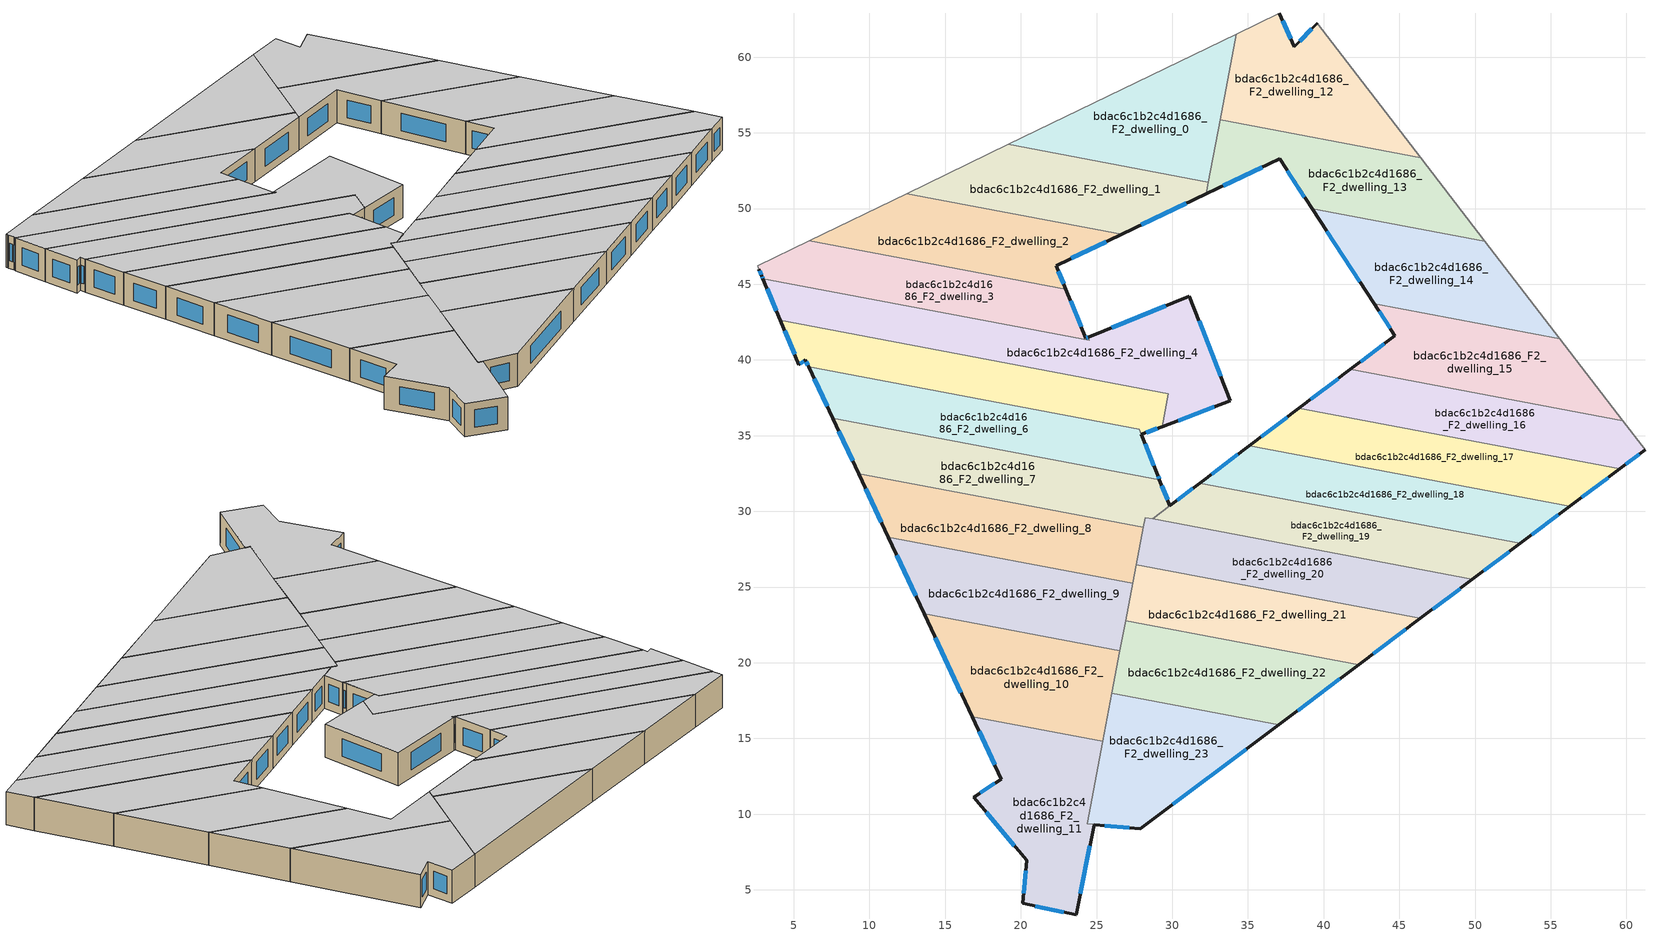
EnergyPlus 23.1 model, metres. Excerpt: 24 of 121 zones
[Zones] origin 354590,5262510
bdac6c1b2c4d1686_F2_dwelling_0
 floor to bdac6c1b2c4d1686_F1_dwelling_0 (EU_floor_Construction): 34.23,61.53 32.39,51.75 19.18,54.24 z6
 wall adiabatic (EU_wall_Construction): 34.23,61.53 19.18,54.24 z6:9
 wall to bdac6c1b2c4d1686_F2_dwelling_1 (EU_wall_Construction): 19.18,54.24 32.39,51.75 z6:9
 wall to bdac6c1b2c4d1686_F2_dwelling_12 (EU_wall_Construction): 33.16,55.86 34.23,61.53 z6:9
 wall to bdac6c1b2c4d1686_F2_dwelling_13 (EU_wall_Construction): 32.39,51.75 33.16,55.86 z6:9
 ceiling to bdac6c1b2c4d1686_F3_dwelling_0 (EU_floor_Construction): 32.39,51.75 34.23,61.53 19.18,54.24 z9
bdac6c1b2c4d1686_F2_dwelling_1
 floor to bdac6c1b2c4d1686_F1_dwelling_1 (EU_floor_Construction): 32.39,51.75 32.24,50.97 26.66,48.3 12.45,50.98 19.18,54.24 z6
 wall outside (EU_wall_Construction): 26.66,48.3 32.24,50.97 z6:9
 wall to bdac6c1b2c4d1686_F2_dwelling_2 (EU_wall_Construction): 12.45,50.98 26.66,48.3 z6:9
 wall adiabatic (EU_wall_Construction): 19.18,54.24 12.45,50.98 z6:9
 wall to bdac6c1b2c4d1686_F2_dwelling_13 (EU_wall_Construction): 32.24,50.97 32.39,51.75 z6:9
 window (EU_Window_Construction): 27.97,48.93 30.93,50.34 z6.7:8.3
 ceiling to bdac6c1b2c4d1686_F3_dwelling_1 (EU_floor_Construction): 32.24,50.97 32.39,51.75 19.18,54.24 12.45,50.98 26.66,48.3 z9
bdac6c1b2c4d1686_F2_dwelling_10
 floor to bdac6c1b2c4d1686_F1_dwelling_10 (EU_floor_Construction): 26.55,20.8 25.42,14.81 16.79,16.44 13.61,23.24 z6
 wall outside (EU_wall_Construction): 13.61,23.24 16.79,16.44 z6:9
 wall to bdac6c1b2c4d1686_F2_dwelling_9 (EU_wall_Construction): 26.55,20.8 13.61,23.24 z6:9
 wall to bdac6c1b2c4d1686_F2_dwelling_11 (EU_wall_Construction): 16.79,16.44 25.42,14.81 z6:9
 wall to bdac6c1b2c4d1686_F2_dwelling_23 (EU_wall_Construction): 25.42,14.81 26.02,18 z6:9
 wall to bdac6c1b2c4d1686_F2_dwelling_22 (EU_wall_Construction): 26.02,18 26.55,20.8 z6:9
 window (EU_Window_Construction): 14.35,21.64 16.04,18.03 z6.7:8.3
 ceiling to bdac6c1b2c4d1686_F3_dwelling_10 (EU_floor_Construction): 25.42,14.81 26.55,20.8 13.61,23.24 16.79,16.44 z9
bdac6c1b2c4d1686_F2_dwelling_11
 floor to bdac6c1b2c4d1686_F1_dwelling_11 (EU_floor_Construction): 25.42,14.81 24.39,9.36 24.84,9.32 23.64,3.35 20.13,4.1 20.39,6.94 16.88,11.12 18.72,12.31 16.79,16.44 z6
 wall outside (EU_wall_Construction): 16.79,16.44 18.72,12.31 16.88,11.12 20.39,6.94 20.13,4.1 23.64,3.35 24.84,9.31 z6:9
 wall to bdac6c1b2c4d1686_F2_dwelling_23 (EU_wall_Construction): 24.84,9.32 24.39,9.36 25.42,14.81 z6:9
 window (EU_Window_Construction): 17.7,10.14 19.57,7.92 / 18.29,12.03 17.31,11.4 / 17.24,15.47 18.27,13.28 / 23.92,4.75 24.56,7.91 / 20.96,3.93 22.82,3.53 / 20.33,6.28 20.19,4.77 z6.7:8.3
 ceiling to bdac6c1b2c4d1686_F3_dwelling_11 (EU_floor_Construction): 23.64,3.35 24.84,9.32 24.39,9.36 25.42,14.81 16.79,16.44 18.72,12.31 16.88,11.12 20.39,6.94 20.13,4.1 z9
bdac6c1b2c4d1686_F2_dwelling_12
 floor to bdac6c1b2c4d1686_F1_dwelling_12 (EU_floor_Construction): 39.59,62.24 46.41,53.36 33.16,55.86 34.23,61.53 37.08,62.91 38.04,60.7 z6
 wall outside (EU_wall_Construction): 39.59,62.24 38.04,60.7 37.08,62.91 z6:9
 wall adiabatic (EU_wall_Construction): 46.41,53.36 39.59,62.24 / 37.08,62.91 34.23,61.53 z6:9
 wall to bdac6c1b2c4d1686_F2_dwelling_13 (EU_wall_Construction): 33.16,55.86 46.41,53.36 z6:9
 window (EU_Window_Construction): 39.23,61.88 38.41,61.06 / 37.82,61.22 37.31,62.39 z6.7:8.3
 ceiling to bdac6c1b2c4d1686_F3_dwelling_12 (EU_floor_Construction): 46.41,53.36 39.59,62.24 38.04,60.7 37.08,62.91 34.23,61.53 33.16,55.86 z9
bdac6c1b2c4d1686_F2_dwelling_13
 floor to bdac6c1b2c4d1686_F1_dwelling_13 (EU_floor_Construction): 46.41,53.36 50.66,47.83 39.23,49.99 37.08,53.28 32.24,50.97 33.16,55.86 z6
 wall outside (EU_wall_Construction): 32.24,50.97 37.08,53.28 39.23,49.99 z6:9
 wall adiabatic (EU_wall_Construction): 50.66,47.83 46.41,53.36 z6:9
 wall to bdac6c1b2c4d1686_F2_dwelling_14 (EU_wall_Construction): 39.23,49.99 50.66,47.83 z6:9
 window (EU_Window_Construction): 37.59,52.5 38.73,50.76 / 33.38,51.51 35.95,52.73 z6.7:8.3
 ceiling to bdac6c1b2c4d1686_F3_dwelling_13 (EU_floor_Construction): 50.66,47.83 46.41,53.36 33.16,55.86 32.24,50.97 37.08,53.28 39.23,49.99 z9
bdac6c1b2c4d1686_F2_dwelling_14
 floor to bdac6c1b2c4d1686_F1_dwelling_14 (EU_floor_Construction): 50.66,47.83 55.6,41.39 43.33,43.7 39.23,49.99 z6
 wall outside (EU_wall_Construction): 39.23,49.99 43.33,43.7 z6:9
 wall to bdac6c1b2c4d1686_F2_dwelling_15 (EU_wall_Construction): 43.33,43.7 55.6,41.39 z6:9
 wall adiabatic (EU_wall_Construction): 55.6,41.39 50.66,47.83 z6:9
 window (EU_Window_Construction): 40.2,48.51 42.37,45.18 z6.7:8.3
 ceiling to bdac6c1b2c4d1686_F3_dwelling_14 (EU_floor_Construction): 55.6,41.39 50.66,47.83 39.23,49.99 43.33,43.7 z9
bdac6c1b2c4d1686_F2_dwelling_15
 floor to bdac6c1b2c4d1686_F1_dwelling_15 (EU_floor_Construction): 55.6,41.39 59.75,35.98 41.76,39.37 44.71,41.6 43.33,43.7 z6
 wall outside (EU_wall_Construction): 43.33,43.7 44.71,41.6 41.76,39.37 z6:9
 wall adiabatic (EU_wall_Construction): 59.75,35.98 55.6,41.39 z6:9
 wall to bdac6c1b2c4d1686_F2_dwelling_16 (EU_wall_Construction): 41.76,39.37 59.75,35.98 z6:9
 window (EU_Window_Construction): 44.01,41.08 42.45,39.9 / 43.66,43.21 44.38,42.09 z6.7:8.3
 ceiling to bdac6c1b2c4d1686_F3_dwelling_15 (EU_floor_Construction): 59.75,35.98 55.6,41.39 43.33,43.7 44.71,41.6 41.76,39.37 z9
bdac6c1b2c4d1686_F2_dwelling_16
 floor to bdac6c1b2c4d1686_F1_dwelling_16 (EU_floor_Construction): 59.75,35.98 61.22,34.06 59.55,32.81 38.36,36.81 41.76,39.37 z6
 wall outside (EU_wall_Construction): 59.55,32.81 61.22,34.06 / 41.76,39.37 38.36,36.81 z6:9
 wall adiabatic (EU_wall_Construction): 61.22,34.06 59.75,35.98 z6:9
 wall to bdac6c1b2c4d1686_F2_dwelling_17 (EU_wall_Construction): 38.36,36.81 59.55,32.81 z6:9
 window (EU_Window_Construction): 59.95,33.1 60.83,33.77 / 40.96,38.77 39.16,37.41 z6.7:8.3
 ceiling to bdac6c1b2c4d1686_F3_dwelling_16 (EU_floor_Construction): 61.22,34.06 59.75,35.98 41.76,39.37 38.36,36.81 59.55,32.81 z9
bdac6c1b2c4d1686_F2_dwelling_17
 floor to bdac6c1b2c4d1686_F1_dwelling_17 (EU_floor_Construction): 59.55,32.81 56.27,30.34 35.09,34.34 38.36,36.81 z6
 wall outside (EU_wall_Construction): 56.27,30.34 59.55,32.81 / 38.36,36.81 35.09,34.34 z6:9
 wall to bdac6c1b2c4d1686_F2_dwelling_18 (EU_wall_Construction): 35.09,34.34 56.27,30.34 z6:9
 window (EU_Window_Construction): 57.04,30.92 58.78,32.23 / 37.59,36.23 35.86,34.92 z6.7:8.3
 ceiling to bdac6c1b2c4d1686_F3_dwelling_17 (EU_floor_Construction): 59.55,32.81 38.36,36.81 35.09,34.34 56.27,30.34 z9
bdac6c1b2c4d1686_F2_dwelling_18
 floor to bdac6c1b2c4d1686_F1_dwelling_18 (EU_floor_Construction): 56.27,30.34 52.99,27.88 31.83,31.87 35.09,34.34 z6
 wall outside (EU_wall_Construction): 52.99,27.88 56.27,30.34 / 35.09,34.34 31.83,31.87 z6:9
 wall to bdac6c1b2c4d1686_F2_dwelling_19 (EU_wall_Construction): 31.83,31.87 52.99,27.88 z6:9
 window (EU_Window_Construction): 53.76,28.46 55.5,29.77 / 34.33,33.76 32.6,32.45 z6.7:8.3
 ceiling to bdac6c1b2c4d1686_F3_dwelling_18 (EU_floor_Construction): 56.27,30.34 35.09,34.34 31.83,31.87 52.99,27.88 z9
bdac6c1b2c4d1686_F2_dwelling_19
 floor to bdac6c1b2c4d1686_F1_dwelling_19 (EU_floor_Construction): 52.99,27.88 49.83,25.51 28.7,29.5 29.85,30.38 31.83,31.87 z6
 wall outside (EU_wall_Construction): 49.83,25.51 52.99,27.88 / 31.83,31.87 29.85,30.38 z6:9
 wall to bdac6c1b2c4d1686_F2_dwelling_20 (EU_wall_Construction): 28.7,29.5 49.83,25.51 z6:9
 wall to bdac6c1b2c4d1686_F2_dwelling_7 (EU_wall_Construction): 29.84,30.37 28.7,29.5 z6:9
 window (EU_Window_Construction): 50.57,26.07 52.24,27.32 / 31.36,31.52 30.31,30.73 z6.7:8.3
 ceiling to bdac6c1b2c4d1686_F3_dwelling_19 (EU_floor_Construction): 52.99,27.88 31.83,31.87 29.85,30.38 28.7,29.5 49.83,25.51 z9
bdac6c1b2c4d1686_F2_dwelling_2
 floor to bdac6c1b2c4d1686_F1_dwelling_2 (EU_floor_Construction): 26.66,48.3 22.33,46.24 22.97,44.67 6.03,47.87 12.45,50.98 z6
 wall outside (EU_wall_Construction): 22.97,44.67 22.33,46.24 26.66,48.3 z6:9
 wall to bdac6c1b2c4d1686_F2_dwelling_3 (EU_wall_Construction): 6.03,47.87 22.97,44.67 z6:9
 wall adiabatic (EU_wall_Construction): 12.45,50.98 6.03,47.87 z6:9
 window (EU_Window_Construction): 23.34,46.72 25.64,47.82 / 22.82,45.04 22.48,45.87 z6.7:8.3
 ceiling to bdac6c1b2c4d1686_F3_dwelling_2 (EU_floor_Construction): 26.66,48.3 12.45,50.98 6.03,47.87 22.97,44.67 22.33,46.24 z9
bdac6c1b2c4d1686_F2_dwelling_20
 floor to bdac6c1b2c4d1686_F1_dwelling_20 (EU_floor_Construction): 49.83,25.51 46.39,22.92 27.62,26.47 28.21,29.59 z6
 wall outside (EU_wall_Construction): 46.39,22.92 49.83,25.51 z6:9
 wall to bdac6c1b2c4d1686_F2_dwelling_21 (EU_wall_Construction): 27.62,26.47 46.39,22.92 z6:9
 wall to bdac6c1b2c4d1686_F2_dwelling_8 (EU_wall_Construction): 28.08,28.94 27.62,26.47 z6:9
 wall to bdac6c1b2c4d1686_F2_dwelling_7 (EU_wall_Construction): 28.7,29.5 28.21,29.59 28.08,28.94 z6:9
 window (EU_Window_Construction): 47.19,23.53 49.02,24.9 z6.7:8.3
 ceiling to bdac6c1b2c4d1686_F3_dwelling_20 (EU_floor_Construction): 49.83,25.51 28.21,29.59 27.62,26.47 46.39,22.92 z9
bdac6c1b2c4d1686_F2_dwelling_21
 floor to bdac6c1b2c4d1686_F1_dwelling_21 (EU_floor_Construction): 46.39,22.92 42.31,19.87 26.92,22.77 27.62,26.47 z6
 wall outside (EU_wall_Construction): 42.31,19.87 46.39,22.92 z6:9
 wall to bdac6c1b2c4d1686_F2_dwelling_22 (EU_wall_Construction): 26.92,22.77 42.31,19.87 z6:9
 wall to bdac6c1b2c4d1686_F2_dwelling_9 (EU_wall_Construction): 27.38,25.24 26.92,22.77 z6:9
 wall to bdac6c1b2c4d1686_F2_dwelling_8 (EU_wall_Construction): 27.62,26.47 27.39,25.24 z6:9
 window (EU_Window_Construction): 43.27,20.59 45.43,22.21 z6.7:8.3
 ceiling to bdac6c1b2c4d1686_F3_dwelling_21 (EU_floor_Construction): 46.39,22.92 27.62,26.47 26.92,22.77 42.31,19.87 z9
bdac6c1b2c4d1686_F2_dwelling_22
 floor to bdac6c1b2c4d1686_F1_dwelling_22 (EU_floor_Construction): 42.31,19.87 37.05,15.92 26.02,18 26.92,22.77 z6
 wall outside (EU_wall_Construction): 37.05,15.92 42.31,19.87 z6:9
 wall to bdac6c1b2c4d1686_F2_dwelling_23 (EU_wall_Construction): 26.02,18 37.05,15.92 z6:9
 wall to bdac6c1b2c4d1686_F2_dwelling_9 (EU_wall_Construction): 26.92,22.77 26.55,20.8 z6:9
 window (EU_Window_Construction): 38.28,16.84 41.08,18.94 z6.7:8.3
 ceiling to bdac6c1b2c4d1686_F3_dwelling_22 (EU_floor_Construction): 42.31,19.87 26.92,22.77 26.02,18 37.05,15.92 z9
bdac6c1b2c4d1686_F2_dwelling_23
 floor to bdac6c1b2c4d1686_F1_dwelling_23 (EU_floor_Construction): 37.05,15.92 27.88,9.04 24.84,9.31 24.39,9.36 26.02,18 z6
 wall outside (EU_wall_Construction): 24.84,9.31 27.88,9.04 37.05,15.92 z6:9
 window (EU_Window_Construction): 30.03,10.65 34.9,14.3 / 25.55,9.25 27.17,9.1 z6.7:8.3
 ceiling to bdac6c1b2c4d1686_F3_dwelling_23 (EU_floor_Construction): 37.05,15.92 26.02,18 24.39,9.36 24.84,9.31 27.88,9.04 z9
bdac6c1b2c4d1686_F2_dwelling_3
 floor to bdac6c1b2c4d1686_F1_dwelling_3 (EU_floor_Construction): 22.97,44.67 24.3,41.44 24.44,41.5 24.53,41.29 2.96,45.36 2.89,45.53 2.7,45.99 2.66,46.08 2.6,46.22 6.03,47.87 z6
 wall outside (EU_wall_Construction): 24.44,41.5 24.3,41.44 22.97,44.67 / 2.7,45.99 2.89,45.53 2.96,45.36 z6:9
 wall adiabatic (EU_wall_Construction): 6.03,47.87 2.6,46.22 2.66,46.08 2.7,45.99 z6:9
 wall to bdac6c1b2c4d1686_F2_dwelling_4 (EU_wall_Construction): 2.96,45.36 24.53,41.29 24.44,41.5 z6:9
 window (EU_Window_Construction): 23.99,42.2 23.28,43.92 / 24.41,41.48 24.33,41.45 / 2.91,45.49 2.95,45.4 / 2.75,45.88 2.85,45.63 z6.7:8.3
 ceiling to bdac6c1b2c4d1686_F3_dwelling_3 (EU_floor_Construction): 24.53,41.29 24.44,41.5 24.3,41.44 22.97,44.67 6.03,47.87 2.6,46.22 2.66,46.08 2.7,45.99 2.89,45.53 2.96,45.36 z9
bdac6c1b2c4d1686_F2_dwelling_4
 floor to bdac6c1b2c4d1686_F1_dwelling_4 (EU_floor_Construction): 31.14,44.22 33.82,37.3 29.34,35.6 29.75,37.77 4.11,42.61 2.96,45.36 24.53,41.29 24.44,41.5 z6
 wall outside (EU_wall_Construction): 29.34,35.6 33.82,37.3 31.14,44.22 24.44,41.5 / 2.96,45.36 4.11,42.61 z6:9
 wall to bdac6c1b2c4d1686_F2_dwelling_5 (EU_wall_Construction): 4.11,42.61 29.75,37.77 29.34,35.6 z6:9
 window (EU_Window_Construction): 33.19,38.93 31.77,42.59 / 30.39,36 32.77,36.9 / 3.23,44.71 3.84,43.26 / 29.57,43.58 26.01,42.14 z6.7:8.3
 ceiling to bdac6c1b2c4d1686_F3_dwelling_4 (EU_floor_Construction): 33.82,37.3 31.14,44.22 24.44,41.5 24.53,41.29 2.96,45.36 4.11,42.61 29.75,37.77 29.34,35.6 z9
bdac6c1b2c4d1686_F2_dwelling_5
 floor to bdac6c1b2c4d1686_F1_dwelling_5 (EU_floor_Construction): 29.75,37.77 29.34,35.6 27.96,35.08 27.82,35.43 5.99,39.55 5.77,40 5.34,39.68 4.11,42.61 z6
 wall outside (EU_wall_Construction): 4.11,42.61 5.34,39.68 5.77,40 5.99,39.55 / 27.96,35.08 29.34,35.6 z6:9
 wall to bdac6c1b2c4d1686_F2_dwelling_6 (EU_wall_Construction): 5.99,39.55 27.81,35.43 / 27.82,35.43 27.96,35.08 z6:9
 window (EU_Window_Construction): 5.82,39.89 5.94,39.65 / 5.44,39.75 5.67,39.92 / 4.4,41.92 5.05,40.37 / 28.28,35.2 29.02,35.48 z6.7:8.3
 ceiling to bdac6c1b2c4d1686_F3_dwelling_5 (EU_floor_Construction): 29.34,35.6 29.75,37.77 4.11,42.61 5.34,39.68 5.77,40 5.99,39.55 27.82,35.43 27.96,35.08 z9
bdac6c1b2c4d1686_F2_dwelling_6
 floor to bdac6c1b2c4d1686_F1_dwelling_6 (EU_floor_Construction): 27.81,35.43 29.16,32.09 7.57,36.16 5.99,39.55 z6
 wall outside (EU_wall_Construction): 29.16,32.09 29.03,32.4 27.96,35.08 / 5.99,39.55 7.57,36.16 z6:9
 wall to bdac6c1b2c4d1686_F2_dwelling_7 (EU_wall_Construction): 7.57,36.16 29.16,32.09 z6:9
 window (EU_Window_Construction): 29.13,32.16 29.06,32.33 / 6.36,38.75 7.2,36.96 / 28.78,33.03 28.21,34.45 z6.7:8.3
 ceiling to bdac6c1b2c4d1686_F3_dwelling_6 (EU_floor_Construction): 29.16,32.09 27.81,35.43 5.99,39.55 7.57,36.16 z9
bdac6c1b2c4d1686_F2_dwelling_7
 floor to bdac6c1b2c4d1686_F1_dwelling_7 (EU_floor_Construction): 29.16,32.09 29.85,30.37 28.7,29.5 28.21,29.59 28.08,28.94 9.28,32.49 7.57,36.16 z6
 wall outside (EU_wall_Construction): 7.57,36.16 9.28,32.49 / 29.85,30.37 29.16,32.09 z6:9
 wall to bdac6c1b2c4d1686_F2_dwelling_8 (EU_wall_Construction): 9.28,32.49 28.08,28.94 z6:9
 window (EU_Window_Construction): 7.97,35.3 8.88,33.35 / 29.69,30.77 29.32,31.69 z6.7:8.3
 ceiling to bdac6c1b2c4d1686_F3_dwelling_7 (EU_floor_Construction): 28.7,29.5 29.85,30.37 29.16,32.09 7.57,36.16 9.28,32.49 28.08,28.94 28.21,29.59 z9
bdac6c1b2c4d1686_F2_dwelling_8
 floor to bdac6c1b2c4d1686_F1_dwelling_8 (EU_floor_Construction): 28.08,28.94 27.39,25.24 11.25,28.29 9.28,32.49 z6
 wall outside (EU_wall_Construction): 9.28,32.49 11.25,28.29 z6:9
 wall to bdac6c1b2c4d1686_F2_dwelling_9 (EU_wall_Construction): 11.25,28.29 27.39,25.24 z6:9
 window (EU_Window_Construction): 9.75,31.5 10.79,29.27 z6.7:8.3
 ceiling to bdac6c1b2c4d1686_F3_dwelling_8 (EU_floor_Construction): 27.39,25.24 28.08,28.94 9.28,32.49 11.25,28.29 z9
bdac6c1b2c4d1686_F2_dwelling_9
 floor to bdac6c1b2c4d1686_F1_dwelling_9 (EU_floor_Construction): 27.39,25.24 26.55,20.8 13.61,23.24 11.25,28.29 z6
 wall outside (EU_wall_Construction): 11.25,28.29 13.61,23.24 z6:9
 window (EU_Window_Construction): 11.8,27.1 13.05,24.43 z6.7:8.3
 ceiling to bdac6c1b2c4d1686_F3_dwelling_9 (EU_floor_Construction): 26.55,20.8 27.39,25.24 11.25,28.29 13.61,23.24 z9
[Building]
EU S2 Campaign: North Axis=0; Terrain=City; Solar Distribution=FullExterior
[Site:Location]
Budapest.Ferenc.Liszt.Intl.AP: Latitude=47.437; Longitude=19.256; Time Zone=1; Elevation=185
[SizingPeriod:WeatherFileDays]
AnnualSizingPeriod: Begin Month=1; Begin Day of Month=1; End Month=12; End Day of Month=31; Day of Week for Start Day=Monday; Use Weather File Daylight Saving Period=No; Use Weather File Rain and Snow Indicators=No
[MATERIAL]
EU_InternalMass_Material: Roughness=MediumRough; Thickness=0.1; Conductivity=1; Density=1800; Specific Heat=900; Thermal Absorptance=0.9; Solar Absorptance=0.7; Visible Absorptance=0.7
[MATERIAL:NOMASS] Roughness=MediumRough; Thermal Absorptance=0.9; Solar Absorptance=0.7; Visible Absorptance=0.7
Name | Thermal Resistance
EU_wall_NoMass | 0.832559
EU_floor_NoMass | 0.872794
[WINDOWMATERIAL:SIMPLEGLAZINGSYSTEM]
EU_Window_SimpleGlazing: UFactor=2.79869; Solar Heat Gain Coefficient=0.75; Visible Transmittance=0.75
[CONSTRUCTION]
EU_wall_Construction: EU_wall_NoMass
EU_floor_Construction: EU_floor_NoMass
EU_Window_Construction: EU_Window_SimpleGlazing
EU_InternalMass_Construction: EU_InternalMass_Material
[ZONE] Type=1; Multiplier=1; Ceiling Height=autocalculate; Floor Area=autocalculate; Part of Total Floor Area=Yes
Name | Volume
bdac6c1b2c4d1686_F2_dwelling_0 | 200.696
bdac6c1b2c4d1686_F2_dwelling_1 | 191.958
bdac6c1b2c4d1686_F2_dwelling_10 | 200.679
bdac6c1b2c4d1686_F2_dwelling_11 | 208.266
bdac6c1b2c4d1686_F2_dwelling_12 | 196.053
bdac6c1b2c4d1686_F2_dwelling_13 | 196.281
bdac6c1b2c4d1686_F2_dwelling_14; bdac6c1b2c4d1686_F2_dwelling_18 | 195.818
bdac6c1b2c4d1686_F2_dwelling_15 | 196.098
bdac6c1b2c4d1686_F2_dwelling_16 | 196.034
bdac6c1b2c4d1686_F2_dwelling_17; bdac6c1b2c4d1686_F2_dwelling_20 | 196.055
bdac6c1b2c4d1686_F2_dwelling_19 | 188.096
bdac6c1b2c4d1686_F2_dwelling_2 | 189.875
bdac6c1b2c4d1686_F2_dwelling_21 | 196.013
bdac6c1b2c4d1686_F2_dwelling_22 | 196.066
bdac6c1b2c4d1686_F2_dwelling_23 | 188.484
bdac6c1b2c4d1686_F2_dwelling_3 | 183.142
bdac6c1b2c4d1686_F2_dwelling_4 | 293.321
bdac6c1b2c4d1686_F2_dwelling_5 | 200.999
bdac6c1b2c4d1686_F2_dwelling_6 | 200.817
bdac6c1b2c4d1686_F2_dwelling_7 | 208.397
bdac6c1b2c4d1686_F2_dwelling_8 | 200.723
bdac6c1b2c4d1686_F2_dwelling_9 | 200.68
[INTERNALMASS] Construction=EU_InternalMass_Construction
Name | Zone or ZoneList | Surface Area
bdac6c1b2c4d1686_F2_dwelling_0_EU_InternalMass | bdac6c1b2c4d1686_F2_dwelling_0 | 66.8987
bdac6c1b2c4d1686_F2_dwelling_1_EU_InternalMass | bdac6c1b2c4d1686_F2_dwelling_1 | 63.9911
bdac6c1b2c4d1686_F2_dwelling_2_EU_InternalMass | bdac6c1b2c4d1686_F2_dwelling_2 | 63.2865
bdac6c1b2c4d1686_F2_dwelling_3_EU_InternalMass | bdac6c1b2c4d1686_F2_dwelling_3 | 61.0461
bdac6c1b2c4d1686_F2_dwelling_4_EU_InternalMass | bdac6c1b2c4d1686_F2_dwelling_4 | 97.7735
bdac6c1b2c4d1686_F2_dwelling_5_EU_InternalMass | bdac6c1b2c4d1686_F2_dwelling_5 | 66.9999
bdac6c1b2c4d1686_F2_dwelling_6_EU_InternalMass | bdac6c1b2c4d1686_F2_dwelling_6 | 66.9465
bdac6c1b2c4d1686_F2_dwelling_7_EU_InternalMass | bdac6c1b2c4d1686_F2_dwelling_7 | 69.4621
bdac6c1b2c4d1686_F2_dwelling_8_EU_InternalMass | bdac6c1b2c4d1686_F2_dwelling_8 | 66.9076
bdac6c1b2c4d1686_F2_dwelling_9_EU_InternalMass | bdac6c1b2c4d1686_F2_dwelling_9 | 66.8936
bdac6c1b2c4d1686_F2_dwelling_10_EU_InternalMass | bdac6c1b2c4d1686_F2_dwelling_10 | 66.893
bdac6c1b2c4d1686_F2_dwelling_11_EU_InternalMass | bdac6c1b2c4d1686_F2_dwelling_11 | 69.4225
bdac6c1b2c4d1686_F2_dwelling_12_EU_InternalMass | bdac6c1b2c4d1686_F2_dwelling_12 | 65.3509
bdac6c1b2c4d1686_F2_dwelling_13_EU_InternalMass | bdac6c1b2c4d1686_F2_dwelling_13 | 65.429
bdac6c1b2c4d1686_F2_dwelling_14_EU_InternalMass | bdac6c1b2c4d1686_F2_dwelling_14 | 65.2725
bdac6c1b2c4d1686_F2_dwelling_15_EU_InternalMass | bdac6c1b2c4d1686_F2_dwelling_15 | 65.3659
bdac6c1b2c4d1686_F2_dwelling_16_EU_InternalMass | bdac6c1b2c4d1686_F2_dwelling_16 | 65.3446
bdac6c1b2c4d1686_F2_dwelling_17_EU_InternalMass | bdac6c1b2c4d1686_F2_dwelling_17 | 65.3519
bdac6c1b2c4d1686_F2_dwelling_18_EU_InternalMass | bdac6c1b2c4d1686_F2_dwelling_18 | 65.2725
bdac6c1b2c4d1686_F2_dwelling_19_EU_InternalMass | bdac6c1b2c4d1686_F2_dwelling_19 | 62.6951
bdac6c1b2c4d1686_F2_dwelling_20_EU_InternalMass | bdac6c1b2c4d1686_F2_dwelling_20 | 65.3517
bdac6c1b2c4d1686_F2_dwelling_21_EU_InternalMass | bdac6c1b2c4d1686_F2_dwelling_21 | 65.3377
bdac6c1b2c4d1686_F2_dwelling_22_EU_InternalMass | bdac6c1b2c4d1686_F2_dwelling_22 | 65.3554
bdac6c1b2c4d1686_F2_dwelling_23_EU_InternalMass | bdac6c1b2c4d1686_F2_dwelling_23 | 62.8266
[OTHEREQUIPMENT] Fuel Type=Electricity; Design Level Calculation Method=Watts/Area; Power per Zone Floor Area=1; Fraction Latent=0; Fraction Radiant=0; Fraction Lost=0; Carbon Dioxide Generation Rate=0; EndUse Subcategory=EU_Step8_InternalGains
Name | Zone or ZoneList or Space or SpaceList | Schedule
EU_Step8_InternalGain_bdac6c1b2c4d1686_F2_dwelling_0_f000 | bdac6c1b2c4d1686_F2_dwelling_0 | EU_Step8_GainSchedule_bdac6c1b2c4d1686_F2_dwelling_0_f000
EU_Step8_InternalGain_bdac6c1b2c4d1686_F2_dwelling_1_f000 | bdac6c1b2c4d1686_F2_dwelling_1 | EU_Step8_GainSchedule_bdac6c1b2c4d1686_F2_dwelling_1_f000
EU_Step8_InternalGain_bdac6c1b2c4d1686_F2_dwelling_2_f000 | bdac6c1b2c4d1686_F2_dwelling_2 | EU_Step8_GainSchedule_bdac6c1b2c4d1686_F2_dwelling_2_f000
EU_Step8_InternalGain_bdac6c1b2c4d1686_F2_dwelling_3_f000 | bdac6c1b2c4d1686_F2_dwelling_3 | EU_Step8_GainSchedule_bdac6c1b2c4d1686_F2_dwelling_3_f000
EU_Step8_InternalGain_bdac6c1b2c4d1686_F2_dwelling_4_f000 | bdac6c1b2c4d1686_F2_dwelling_4 | EU_Step8_GainSchedule_bdac6c1b2c4d1686_F2_dwelling_4_f000
EU_Step8_InternalGain_bdac6c1b2c4d1686_F2_dwelling_5_f000 | bdac6c1b2c4d1686_F2_dwelling_5 | EU_Step8_GainSchedule_bdac6c1b2c4d1686_F2_dwelling_5_f000
EU_Step8_InternalGain_bdac6c1b2c4d1686_F2_dwelling_6_f000 | bdac6c1b2c4d1686_F2_dwelling_6 | EU_Step8_GainSchedule_bdac6c1b2c4d1686_F2_dwelling_6_f000
EU_Step8_InternalGain_bdac6c1b2c4d1686_F2_dwelling_7_f000 | bdac6c1b2c4d1686_F2_dwelling_7 | EU_Step8_GainSchedule_bdac6c1b2c4d1686_F2_dwelling_7_f000
EU_Step8_InternalGain_bdac6c1b2c4d1686_F2_dwelling_8_f000 | bdac6c1b2c4d1686_F2_dwelling_8 | EU_Step8_GainSchedule_bdac6c1b2c4d1686_F2_dwelling_8_f000
EU_Step8_InternalGain_bdac6c1b2c4d1686_F2_dwelling_9_f000 | bdac6c1b2c4d1686_F2_dwelling_9 | EU_Step8_GainSchedule_bdac6c1b2c4d1686_F2_dwelling_9_f000
EU_Step8_InternalGain_bdac6c1b2c4d1686_F2_dwelling_10_f000 | bdac6c1b2c4d1686_F2_dwelling_10 | EU_Step8_GainSchedule_bdac6c1b2c4d1686_F2_dwelling_10_f000
EU_Step8_InternalGain_bdac6c1b2c4d1686_F2_dwelling_11_f000 | bdac6c1b2c4d1686_F2_dwelling_11 | EU_Step8_GainSchedule_bdac6c1b2c4d1686_F2_dwelling_11_f000
EU_Step8_InternalGain_bdac6c1b2c4d1686_F2_dwelling_12_f000 | bdac6c1b2c4d1686_F2_dwelling_12 | EU_Step8_GainSchedule_bdac6c1b2c4d1686_F2_dwelling_12_f000
EU_Step8_InternalGain_bdac6c1b2c4d1686_F2_dwelling_13_f000 | bdac6c1b2c4d1686_F2_dwelling_13 | EU_Step8_GainSchedule_bdac6c1b2c4d1686_F2_dwelling_13_f000
EU_Step8_InternalGain_bdac6c1b2c4d1686_F2_dwelling_14_f000 | bdac6c1b2c4d1686_F2_dwelling_14 | EU_Step8_GainSchedule_bdac6c1b2c4d1686_F2_dwelling_14_f000
EU_Step8_InternalGain_bdac6c1b2c4d1686_F2_dwelling_15_f000 | bdac6c1b2c4d1686_F2_dwelling_15 | EU_Step8_GainSchedule_bdac6c1b2c4d1686_F2_dwelling_15_f000
EU_Step8_InternalGain_bdac6c1b2c4d1686_F2_dwelling_16_f000 | bdac6c1b2c4d1686_F2_dwelling_16 | EU_Step8_GainSchedule_bdac6c1b2c4d1686_F2_dwelling_16_f000
EU_Step8_InternalGain_bdac6c1b2c4d1686_F2_dwelling_17_f000 | bdac6c1b2c4d1686_F2_dwelling_17 | EU_Step8_GainSchedule_bdac6c1b2c4d1686_F2_dwelling_17_f000
EU_Step8_InternalGain_bdac6c1b2c4d1686_F2_dwelling_18_f000 | bdac6c1b2c4d1686_F2_dwelling_18 | EU_Step8_GainSchedule_bdac6c1b2c4d1686_F2_dwelling_18_f000
EU_Step8_InternalGain_bdac6c1b2c4d1686_F2_dwelling_19_f000 | bdac6c1b2c4d1686_F2_dwelling_19 | EU_Step8_GainSchedule_bdac6c1b2c4d1686_F2_dwelling_19_f000
EU_Step8_InternalGain_bdac6c1b2c4d1686_F2_dwelling_20_f000 | bdac6c1b2c4d1686_F2_dwelling_20 | EU_Step8_GainSchedule_bdac6c1b2c4d1686_F2_dwelling_20_f000
EU_Step8_InternalGain_bdac6c1b2c4d1686_F2_dwelling_21_f000 | bdac6c1b2c4d1686_F2_dwelling_21 | EU_Step8_GainSchedule_bdac6c1b2c4d1686_F2_dwelling_21_f000
EU_Step8_InternalGain_bdac6c1b2c4d1686_F2_dwelling_22_f000 | bdac6c1b2c4d1686_F2_dwelling_22 | EU_Step8_GainSchedule_bdac6c1b2c4d1686_F2_dwelling_22_f000
EU_Step8_InternalGain_bdac6c1b2c4d1686_F2_dwelling_23_f000 | bdac6c1b2c4d1686_F2_dwelling_23 | EU_Step8_GainSchedule_bdac6c1b2c4d1686_F2_dwelling_23_f000
[ZONEVENTILATION:DESIGNFLOWRATE] Schedule=EU_AlwaysOn; Design Flow Rate Calculation Method=AirChanges/Hour; Air Changes per Hour=0.475469; Ventilation Type=Natural; Fan Pressure Rise=0; Fan Total Efficiency=1; Constant Term Coefficient=1; Temperature Term Coefficient=0; Velocity Term Coefficient=0; Velocity Squared Term Coefficient=0; Minimum Indoor Temperature=-100; Maximum Indoor Temperature=100; Delta Temperature=-100; Minimum Outdoor Temperature=-100; Maximum Outdoor Temperature=100; Maximum Wind Speed=40
Name | Zone or ZoneList or Space or SpaceList
EU_ConstantAir_bdac6c1b2c4d1686_F2_dwelling_0 | bdac6c1b2c4d1686_F2_dwelling_0
EU_ConstantAir_bdac6c1b2c4d1686_F2_dwelling_1 | bdac6c1b2c4d1686_F2_dwelling_1
EU_ConstantAir_bdac6c1b2c4d1686_F2_dwelling_2 | bdac6c1b2c4d1686_F2_dwelling_2
EU_ConstantAir_bdac6c1b2c4d1686_F2_dwelling_3 | bdac6c1b2c4d1686_F2_dwelling_3
EU_ConstantAir_bdac6c1b2c4d1686_F2_dwelling_4 | bdac6c1b2c4d1686_F2_dwelling_4
EU_ConstantAir_bdac6c1b2c4d1686_F2_dwelling_5 | bdac6c1b2c4d1686_F2_dwelling_5
EU_ConstantAir_bdac6c1b2c4d1686_F2_dwelling_6 | bdac6c1b2c4d1686_F2_dwelling_6
EU_ConstantAir_bdac6c1b2c4d1686_F2_dwelling_7 | bdac6c1b2c4d1686_F2_dwelling_7
EU_ConstantAir_bdac6c1b2c4d1686_F2_dwelling_8 | bdac6c1b2c4d1686_F2_dwelling_8
EU_ConstantAir_bdac6c1b2c4d1686_F2_dwelling_9 | bdac6c1b2c4d1686_F2_dwelling_9
EU_ConstantAir_bdac6c1b2c4d1686_F2_dwelling_10 | bdac6c1b2c4d1686_F2_dwelling_10
EU_ConstantAir_bdac6c1b2c4d1686_F2_dwelling_11 | bdac6c1b2c4d1686_F2_dwelling_11
EU_ConstantAir_bdac6c1b2c4d1686_F2_dwelling_12 | bdac6c1b2c4d1686_F2_dwelling_12
EU_ConstantAir_bdac6c1b2c4d1686_F2_dwelling_13 | bdac6c1b2c4d1686_F2_dwelling_13
EU_ConstantAir_bdac6c1b2c4d1686_F2_dwelling_14 | bdac6c1b2c4d1686_F2_dwelling_14
EU_ConstantAir_bdac6c1b2c4d1686_F2_dwelling_15 | bdac6c1b2c4d1686_F2_dwelling_15
EU_ConstantAir_bdac6c1b2c4d1686_F2_dwelling_16 | bdac6c1b2c4d1686_F2_dwelling_16
EU_ConstantAir_bdac6c1b2c4d1686_F2_dwelling_17 | bdac6c1b2c4d1686_F2_dwelling_17
EU_ConstantAir_bdac6c1b2c4d1686_F2_dwelling_18 | bdac6c1b2c4d1686_F2_dwelling_18
EU_ConstantAir_bdac6c1b2c4d1686_F2_dwelling_19 | bdac6c1b2c4d1686_F2_dwelling_19
EU_ConstantAir_bdac6c1b2c4d1686_F2_dwelling_20 | bdac6c1b2c4d1686_F2_dwelling_20
EU_ConstantAir_bdac6c1b2c4d1686_F2_dwelling_21 | bdac6c1b2c4d1686_F2_dwelling_21
EU_ConstantAir_bdac6c1b2c4d1686_F2_dwelling_22 | bdac6c1b2c4d1686_F2_dwelling_22
EU_ConstantAir_bdac6c1b2c4d1686_F2_dwelling_23 | bdac6c1b2c4d1686_F2_dwelling_23
[HVACTEMPLATE:THERMOSTAT] Constant Heating Setpoint=20; Constant Cooling Setpoint=50
EU_HeatOnly_bdac6c1b2c4d1686_F0_dwelling_0; EU_HeatOnly_bdac6c1b2c4d1686_F0_dwelling_1; EU_HeatOnly_bdac6c1b2c4d1686_F0_dwelling_2; EU_HeatOnly_bdac6c1b2c4d1686_F0_dwelling_3; EU_HeatOnly_bdac6c1b2c4d1686_F0_dwelling_4; EU_HeatOnly_bdac6c1b2c4d1686_F0_dwelling_5; EU_HeatOnly_bdac6c1b2c4d1686_F0_dwelling_6; EU_HeatOnly_bdac6c1b2c4d1686_F0_dwelling_7; EU_HeatOnly_bdac6c1b2c4d1686_F0_dwelling_8; EU_HeatOnly_bdac6c1b2c4d1686_F0_dwelling_9; EU_HeatOnly_bdac6c1b2c4d1686_F0_dwelling_10; EU_HeatOnly_bdac6c1b2c4d1686_F0_dwelling_11; EU_HeatOnly_bdac6c1b2c4d1686_F0_dwelling_12; EU_HeatOnly_bdac6c1b2c4d1686_F0_dwelling_13; EU_HeatOnly_bdac6c1b2c4d1686_F0_dwelling_14; EU_HeatOnly_bdac6c1b2c4d1686_F0_dwelling_15; EU_HeatOnly_bdac6c1b2c4d1686_F0_dwelling_16; EU_HeatOnly_bdac6c1b2c4d1686_F0_dwelling_17; EU_HeatOnly_bdac6c1b2c4d1686_F0_dwelling_18; EU_HeatOnly_bdac6c1b2c4d1686_F0_dwelling_19; EU_HeatOnly_bdac6c1b2c4d1686_F0_dwelling_20; EU_HeatOnly_bdac6c1b2c4d1686_F0_dwelling_21; EU_HeatOnly_bdac6c1b2c4d1686_F0_dwelling_22; EU_HeatOnly_bdac6c1b2c4d1686_F0_dwelling_23; EU_HeatOnly_bdac6c1b2c4d1686_F0_dwelling_24; EU_HeatOnly_bdac6c1b2c4d1686_F1_dwelling_0; EU_HeatOnly_bdac6c1b2c4d1686_F1_dwelling_1; EU_HeatOnly_bdac6c1b2c4d1686_F1_dwelling_2; EU_HeatOnly_bdac6c1b2c4d1686_F1_dwelling_3; EU_HeatOnly_bdac6c1b2c4d1686_F1_dwelling_4; EU_HeatOnly_bdac6c1b2c4d1686_F1_dwelling_5; EU_HeatOnly_bdac6c1b2c4d1686_F1_dwelling_6; EU_HeatOnly_bdac6c1b2c4d1686_F1_dwelling_7; EU_HeatOnly_bdac6c1b2c4d1686_F1_dwelling_8; EU_HeatOnly_bdac6c1b2c4d1686_F1_dwelling_9; EU_HeatOnly_bdac6c1b2c4d1686_F1_dwelling_10; EU_HeatOnly_bdac6c1b2c4d1686_F1_dwelling_11; EU_HeatOnly_bdac6c1b2c4d1686_F1_dwelling_12; EU_HeatOnly_bdac6c1b2c4d1686_F1_dwelling_13; EU_HeatOnly_bdac6c1b2c4d1686_F1_dwelling_14; EU_HeatOnly_bdac6c1b2c4d1686_F1_dwelling_15; EU_HeatOnly_bdac6c1b2c4d1686_F1_dwelling_16; EU_HeatOnly_bdac6c1b2c4d1686_F1_dwelling_17; EU_HeatOnly_bdac6c1b2c4d1686_F1_dwelling_18; EU_HeatOnly_bdac6c1b2c4d1686_F1_dwelling_19; EU_HeatOnly_bdac6c1b2c4d1686_F1_dwelling_20; EU_HeatOnly_bdac6c1b2c4d1686_F1_dwelling_21; EU_HeatOnly_bdac6c1b2c4d1686_F1_dwelling_22; EU_HeatOnly_bdac6c1b2c4d1686_F1_dwelling_23; EU_HeatOnly_bdac6c1b2c4d1686_F2_dwelling_0; EU_HeatOnly_bdac6c1b2c4d1686_F2_dwelling_1; EU_HeatOnly_bdac6c1b2c4d1686_F2_dwelling_2; EU_HeatOnly_bdac6c1b2c4d1686_F2_dwelling_3; EU_HeatOnly_bdac6c1b2c4d1686_F2_dwelling_4; EU_HeatOnly_bdac6c1b2c4d1686_F2_dwelling_5; EU_HeatOnly_bdac6c1b2c4d1686_F2_dwelling_6; EU_HeatOnly_bdac6c1b2c4d1686_F2_dwelling_7; EU_HeatOnly_bdac6c1b2c4d1686_F2_dwelling_8; EU_HeatOnly_bdac6c1b2c4d1686_F2_dwelling_9; EU_HeatOnly_bdac6c1b2c4d1686_F2_dwelling_10; EU_HeatOnly_bdac6c1b2c4d1686_F2_dwelling_11; EU_HeatOnly_bdac6c1b2c4d1686_F2_dwelling_12; EU_HeatOnly_bdac6c1b2c4d1686_F2_dwelling_13; EU_HeatOnly_bdac6c1b2c4d1686_F2_dwelling_14; EU_HeatOnly_bdac6c1b2c4d1686_F2_dwelling_15; EU_HeatOnly_bdac6c1b2c4d1686_F2_dwelling_16; EU_HeatOnly_bdac6c1b2c4d1686_F2_dwelling_17; EU_HeatOnly_bdac6c1b2c4d1686_F2_dwelling_18; EU_HeatOnly_bdac6c1b2c4d1686_F2_dwelling_19; EU_HeatOnly_bdac6c1b2c4d1686_F2_dwelling_20; EU_HeatOnly_bdac6c1b2c4d1686_F2_dwelling_21; EU_HeatOnly_bdac6c1b2c4d1686_F2_dwelling_22; EU_HeatOnly_bdac6c1b2c4d1686_F2_dwelling_23; EU_HeatOnly_bdac6c1b2c4d1686_F3_dwelling_0; EU_HeatOnly_bdac6c1b2c4d1686_F3_dwelling_1; EU_HeatOnly_bdac6c1b2c4d1686_F3_dwelling_2; EU_HeatOnly_bdac6c1b2c4d1686_F3_dwelling_3; EU_HeatOnly_bdac6c1b2c4d1686_F3_dwelling_4; EU_HeatOnly_bdac6c1b2c4d1686_F3_dwelling_5; EU_HeatOnly_bdac6c1b2c4d1686_F3_dwelling_6; EU_HeatOnly_bdac6c1b2c4d1686_F3_dwelling_7; EU_HeatOnly_bdac6c1b2c4d1686_F3_dwelling_8; EU_HeatOnly_bdac6c1b2c4d1686_F3_dwelling_9; EU_HeatOnly_bdac6c1b2c4d1686_F3_dwelling_10; EU_HeatOnly_bdac6c1b2c4d1686_F3_dwelling_11; EU_HeatOnly_bdac6c1b2c4d1686_F3_dwelling_12; EU_HeatOnly_bdac6c1b2c4d1686_F3_dwelling_13; EU_HeatOnly_bdac6c1b2c4d1686_F3_dwelling_14; EU_HeatOnly_bdac6c1b2c4d1686_F3_dwelling_15; EU_HeatOnly_bdac6c1b2c4d1686_F3_dwelling_16; EU_HeatOnly_bdac6c1b2c4d1686_F3_dwelling_17; EU_HeatOnly_bdac6c1b2c4d1686_F3_dwelling_18; EU_HeatOnly_bdac6c1b2c4d1686_F3_dwelling_19; EU_HeatOnly_bdac6c1b2c4d1686_F3_dwelling_20; EU_HeatOnly_bdac6c1b2c4d1686_F3_dwelling_21; EU_HeatOnly_bdac6c1b2c4d1686_F3_dwelling_22; EU_HeatOnly_bdac6c1b2c4d1686_F3_dwelling_23; EU_HeatOnly_bdac6c1b2c4d1686_F4_dwelling_0; EU_HeatOnly_bdac6c1b2c4d1686_F4_dwelling_1; EU_HeatOnly_bdac6c1b2c4d1686_F4_dwelling_2; EU_HeatOnly_bdac6c1b2c4d1686_F4_dwelling_3; EU_HeatOnly_bdac6c1b2c4d1686_F4_dwelling_4; EU_HeatOnly_bdac6c1b2c4d1686_F4_dwelling_5; EU_HeatOnly_bdac6c1b2c4d1686_F4_dwelling_6; EU_HeatOnly_bdac6c1b2c4d1686_F4_dwelling_7; EU_HeatOnly_bdac6c1b2c4d1686_F4_dwelling_8; EU_HeatOnly_bdac6c1b2c4d1686_F4_dwelling_9; EU_HeatOnly_bdac6c1b2c4d1686_F4_dwelling_10; EU_HeatOnly_bdac6c1b2c4d1686_F4_dwelling_11; EU_HeatOnly_bdac6c1b2c4d1686_F4_dwelling_12; EU_HeatOnly_bdac6c1b2c4d1686_F4_dwelling_13; EU_HeatOnly_bdac6c1b2c4d1686_F4_dwelling_14; EU_HeatOnly_bdac6c1b2c4d1686_F4_dwelling_15; EU_HeatOnly_bdac6c1b2c4d1686_F4_dwelling_16; EU_HeatOnly_bdac6c1b2c4d1686_F4_dwelling_17; EU_HeatOnly_bdac6c1b2c4d1686_F4_dwelling_18; EU_HeatOnly_bdac6c1b2c4d1686_F4_dwelling_19; EU_HeatOnly_bdac6c1b2c4d1686_F4_dwelling_20; EU_HeatOnly_bdac6c1b2c4d1686_F4_dwelling_21; EU_HeatOnly_bdac6c1b2c4d1686_F4_dwelling_22; EU_HeatOnly_bdac6c1b2c4d1686_F4_dwelling_23
[HVACTEMPLATE:ZONE:IDEALLOADSAIRSYSTEM] System Availability Schedule=EU_AlwaysOn; Maximum Heating Supply Air Temperature=50; Minimum Cooling Supply Air Temperature=13; Maximum Heating Supply Air Humidity Ratio=0.0156; Minimum Cooling Supply Air Humidity Ratio=0.0077; Heating Limit=NoLimit; Cooling Limit=NoLimit; Heating Availability Schedule=EU_AlwaysOn; Cooling Availability Schedule=EU_CoolingOff; Dehumidification Control Type=ConstantSensibleHeatRatio; Cooling Sensible Heat Ratio=0.7; Dehumidification Setpoint=60; Humidification Control Type=None; Humidification Setpoint=30; Outdoor Air Method=None; Outdoor Air Flow Rate per Person=0.00944; Outdoor Air Flow Rate per Zone Floor Area=0; Outdoor Air Flow Rate per Zone=0; Demand Controlled Ventilation Type=None; Outdoor Air Economizer Type=NoEconomizer; Heat Recovery Type=None; Sensible Heat Recovery Effectiveness=0.7; Latent Heat Recovery Effectiveness=0.65
Name | Template Thermostat
bdac6c1b2c4d1686_F2_dwelling_0 | EU_HeatOnly_bdac6c1b2c4d1686_F2_dwelling_0
bdac6c1b2c4d1686_F2_dwelling_1 | EU_HeatOnly_bdac6c1b2c4d1686_F2_dwelling_1
bdac6c1b2c4d1686_F2_dwelling_2 | EU_HeatOnly_bdac6c1b2c4d1686_F2_dwelling_2
bdac6c1b2c4d1686_F2_dwelling_3 | EU_HeatOnly_bdac6c1b2c4d1686_F2_dwelling_3
bdac6c1b2c4d1686_F2_dwelling_4 | EU_HeatOnly_bdac6c1b2c4d1686_F2_dwelling_4
bdac6c1b2c4d1686_F2_dwelling_5 | EU_HeatOnly_bdac6c1b2c4d1686_F2_dwelling_5
bdac6c1b2c4d1686_F2_dwelling_6 | EU_HeatOnly_bdac6c1b2c4d1686_F2_dwelling_6
bdac6c1b2c4d1686_F2_dwelling_7 | EU_HeatOnly_bdac6c1b2c4d1686_F2_dwelling_7
bdac6c1b2c4d1686_F2_dwelling_8 | EU_HeatOnly_bdac6c1b2c4d1686_F2_dwelling_8
bdac6c1b2c4d1686_F2_dwelling_9 | EU_HeatOnly_bdac6c1b2c4d1686_F2_dwelling_9
bdac6c1b2c4d1686_F2_dwelling_10 | EU_HeatOnly_bdac6c1b2c4d1686_F2_dwelling_10
bdac6c1b2c4d1686_F2_dwelling_11 | EU_HeatOnly_bdac6c1b2c4d1686_F2_dwelling_11
bdac6c1b2c4d1686_F2_dwelling_12 | EU_HeatOnly_bdac6c1b2c4d1686_F2_dwelling_12
bdac6c1b2c4d1686_F2_dwelling_13 | EU_HeatOnly_bdac6c1b2c4d1686_F2_dwelling_13
bdac6c1b2c4d1686_F2_dwelling_14 | EU_HeatOnly_bdac6c1b2c4d1686_F2_dwelling_14
bdac6c1b2c4d1686_F2_dwelling_15 | EU_HeatOnly_bdac6c1b2c4d1686_F2_dwelling_15
bdac6c1b2c4d1686_F2_dwelling_16 | EU_HeatOnly_bdac6c1b2c4d1686_F2_dwelling_16
bdac6c1b2c4d1686_F2_dwelling_17 | EU_HeatOnly_bdac6c1b2c4d1686_F2_dwelling_17
bdac6c1b2c4d1686_F2_dwelling_18 | EU_HeatOnly_bdac6c1b2c4d1686_F2_dwelling_18
bdac6c1b2c4d1686_F2_dwelling_19 | EU_HeatOnly_bdac6c1b2c4d1686_F2_dwelling_19
bdac6c1b2c4d1686_F2_dwelling_20 | EU_HeatOnly_bdac6c1b2c4d1686_F2_dwelling_20
bdac6c1b2c4d1686_F2_dwelling_21 | EU_HeatOnly_bdac6c1b2c4d1686_F2_dwelling_21
bdac6c1b2c4d1686_F2_dwelling_22 | EU_HeatOnly_bdac6c1b2c4d1686_F2_dwelling_22
bdac6c1b2c4d1686_F2_dwelling_23 | EU_HeatOnly_bdac6c1b2c4d1686_F2_dwelling_23
[SIZING:ZONE] Zone Cooling Design Supply Air Temperature Input Method=SupplyAirTemperature; Zone Cooling Design Supply Air Temperature=13; Zone Heating Design Supply Air Temperature Input Method=SupplyAirTemperature; Zone Heating Design Supply Air Temperature=50; Zone Cooling Design Supply Air Humidity Ratio=0.008; Zone Heating Design Supply Air Humidity Ratio=0.008; Cooling Design Air Flow Method=DesignDay; Cooling Design Air Flow Rate=0; Cooling Minimum Air Flow per Zone Floor Area=0.000762; Cooling Minimum Air Flow=0; Cooling Minimum Air Flow Fraction=0.2; Heating Design Air Flow Method=DesignDay; Heating Design Air Flow Rate=0; Heating Maximum Air Flow per Zone Floor Area=0.002032; Heating Maximum Air Flow=0.141576; Heating Maximum Air Flow Fraction=0.3; Account for Dedicated Outdoor Air System=No; Dedicated Outdoor Air System Control Strategy=NeutralSupplyAir; Dedicated Outdoor Air Low Setpoint Temperature for Design=autosize; Dedicated Outdoor Air High Setpoint Temperature for Design=autosize; Zone Load Sizing Method=Sensible Load Only No Latent Load; Zone Latent Cooling Design Supply Air Humidity Ratio Input Method=HumidityRatioDifference; Zone Cooling Design Supply Air Humidity Ratio Difference=0.005; Zone Latent Heating Design Supply Air Humidity Ratio Input Method=HumidityRatioDifference; Zone Humidification Design Supply Air Humidity Ratio Difference=0.005
bdac6c1b2c4d1686_F2_dwelling_0; bdac6c1b2c4d1686_F2_dwelling_1; bdac6c1b2c4d1686_F2_dwelling_2; bdac6c1b2c4d1686_F2_dwelling_3; bdac6c1b2c4d1686_F2_dwelling_4; bdac6c1b2c4d1686_F2_dwelling_5; bdac6c1b2c4d1686_F2_dwelling_6; bdac6c1b2c4d1686_F2_dwelling_7; bdac6c1b2c4d1686_F2_dwelling_8; bdac6c1b2c4d1686_F2_dwelling_9; bdac6c1b2c4d1686_F2_dwelling_10; bdac6c1b2c4d1686_F2_dwelling_11; bdac6c1b2c4d1686_F2_dwelling_12; bdac6c1b2c4d1686_F2_dwelling_13; bdac6c1b2c4d1686_F2_dwelling_14; bdac6c1b2c4d1686_F2_dwelling_15; bdac6c1b2c4d1686_F2_dwelling_16; bdac6c1b2c4d1686_F2_dwelling_17; bdac6c1b2c4d1686_F2_dwelling_18; bdac6c1b2c4d1686_F2_dwelling_19; bdac6c1b2c4d1686_F2_dwelling_20; bdac6c1b2c4d1686_F2_dwelling_21; bdac6c1b2c4d1686_F2_dwelling_22; bdac6c1b2c4d1686_F2_dwelling_23
[SCHEDULE:CONSTANT]
Name | Hourly Value
EU_AlwaysOn | 1
EU_CoolingOff | 0
[SCHEDULE:FILE] Column Number=1; Rows to Skip at Top=0; Number of Hours of Data=8760; Column Separator=Comma; Interpolate to Timestep=No; Minutes per Item=60; Adjust Schedule for Daylight Savings=Yes
Name | File
EU_Step8_GainSchedule_bdac6c1b2c4d1686_F2_dwelling_0_f000 | ../../schedules/bdac6c1b2c4d1686/bdac6c1b2c4d1686_F2_dwelling_0_f000_gain.csv
EU_Step8_GainSchedule_bdac6c1b2c4d1686_F2_dwelling_1_f000 | ../../schedules/bdac6c1b2c4d1686/bdac6c1b2c4d1686_F2_dwelling_1_f000_gain.csv
EU_Step8_GainSchedule_bdac6c1b2c4d1686_F2_dwelling_2_f000 | ../../schedules/bdac6c1b2c4d1686/bdac6c1b2c4d1686_F2_dwelling_2_f000_gain.csv
EU_Step8_GainSchedule_bdac6c1b2c4d1686_F2_dwelling_3_f000 | ../../schedules/bdac6c1b2c4d1686/bdac6c1b2c4d1686_F2_dwelling_3_f000_gain.csv
EU_Step8_GainSchedule_bdac6c1b2c4d1686_F2_dwelling_4_f000 | ../../schedules/bdac6c1b2c4d1686/bdac6c1b2c4d1686_F2_dwelling_4_f000_gain.csv
EU_Step8_GainSchedule_bdac6c1b2c4d1686_F2_dwelling_5_f000 | ../../schedules/bdac6c1b2c4d1686/bdac6c1b2c4d1686_F2_dwelling_5_f000_gain.csv
EU_Step8_GainSchedule_bdac6c1b2c4d1686_F2_dwelling_6_f000 | ../../schedules/bdac6c1b2c4d1686/bdac6c1b2c4d1686_F2_dwelling_6_f000_gain.csv
EU_Step8_GainSchedule_bdac6c1b2c4d1686_F2_dwelling_7_f000 | ../../schedules/bdac6c1b2c4d1686/bdac6c1b2c4d1686_F2_dwelling_7_f000_gain.csv
EU_Step8_GainSchedule_bdac6c1b2c4d1686_F2_dwelling_8_f000 | ../../schedules/bdac6c1b2c4d1686/bdac6c1b2c4d1686_F2_dwelling_8_f000_gain.csv
EU_Step8_GainSchedule_bdac6c1b2c4d1686_F2_dwelling_9_f000 | ../../schedules/bdac6c1b2c4d1686/bdac6c1b2c4d1686_F2_dwelling_9_f000_gain.csv
EU_Step8_GainSchedule_bdac6c1b2c4d1686_F2_dwelling_10_f000 | ../../schedules/bdac6c1b2c4d1686/bdac6c1b2c4d1686_F2_dwelling_10_f000_gain.csv
EU_Step8_GainSchedule_bdac6c1b2c4d1686_F2_dwelling_11_f000 | ../../schedules/bdac6c1b2c4d1686/bdac6c1b2c4d1686_F2_dwelling_11_f000_gain.csv
EU_Step8_GainSchedule_bdac6c1b2c4d1686_F2_dwelling_12_f000 | ../../schedules/bdac6c1b2c4d1686/bdac6c1b2c4d1686_F2_dwelling_12_f000_gain.csv
EU_Step8_GainSchedule_bdac6c1b2c4d1686_F2_dwelling_13_f000 | ../../schedules/bdac6c1b2c4d1686/bdac6c1b2c4d1686_F2_dwelling_13_f000_gain.csv
EU_Step8_GainSchedule_bdac6c1b2c4d1686_F2_dwelling_14_f000 | ../../schedules/bdac6c1b2c4d1686/bdac6c1b2c4d1686_F2_dwelling_14_f000_gain.csv
EU_Step8_GainSchedule_bdac6c1b2c4d1686_F2_dwelling_15_f000 | ../../schedules/bdac6c1b2c4d1686/bdac6c1b2c4d1686_F2_dwelling_15_f000_gain.csv
EU_Step8_GainSchedule_bdac6c1b2c4d1686_F2_dwelling_16_f000 | ../../schedules/bdac6c1b2c4d1686/bdac6c1b2c4d1686_F2_dwelling_16_f000_gain.csv
EU_Step8_GainSchedule_bdac6c1b2c4d1686_F2_dwelling_17_f000 | ../../schedules/bdac6c1b2c4d1686/bdac6c1b2c4d1686_F2_dwelling_17_f000_gain.csv
EU_Step8_GainSchedule_bdac6c1b2c4d1686_F2_dwelling_18_f000 | ../../schedules/bdac6c1b2c4d1686/bdac6c1b2c4d1686_F2_dwelling_18_f000_gain.csv
EU_Step8_GainSchedule_bdac6c1b2c4d1686_F2_dwelling_19_f000 | ../../schedules/bdac6c1b2c4d1686/bdac6c1b2c4d1686_F2_dwelling_19_f000_gain.csv
EU_Step8_GainSchedule_bdac6c1b2c4d1686_F2_dwelling_20_f000 | ../../schedules/bdac6c1b2c4d1686/bdac6c1b2c4d1686_F2_dwelling_20_f000_gain.csv
EU_Step8_GainSchedule_bdac6c1b2c4d1686_F2_dwelling_21_f000 | ../../schedules/bdac6c1b2c4d1686/bdac6c1b2c4d1686_F2_dwelling_21_f000_gain.csv
EU_Step8_GainSchedule_bdac6c1b2c4d1686_F2_dwelling_22_f000 | ../../schedules/bdac6c1b2c4d1686/bdac6c1b2c4d1686_F2_dwelling_22_f000_gain.csv
EU_Step8_GainSchedule_bdac6c1b2c4d1686_F2_dwelling_23_f000 | ../../schedules/bdac6c1b2c4d1686/bdac6c1b2c4d1686_F2_dwelling_23_f000_gain.csv
